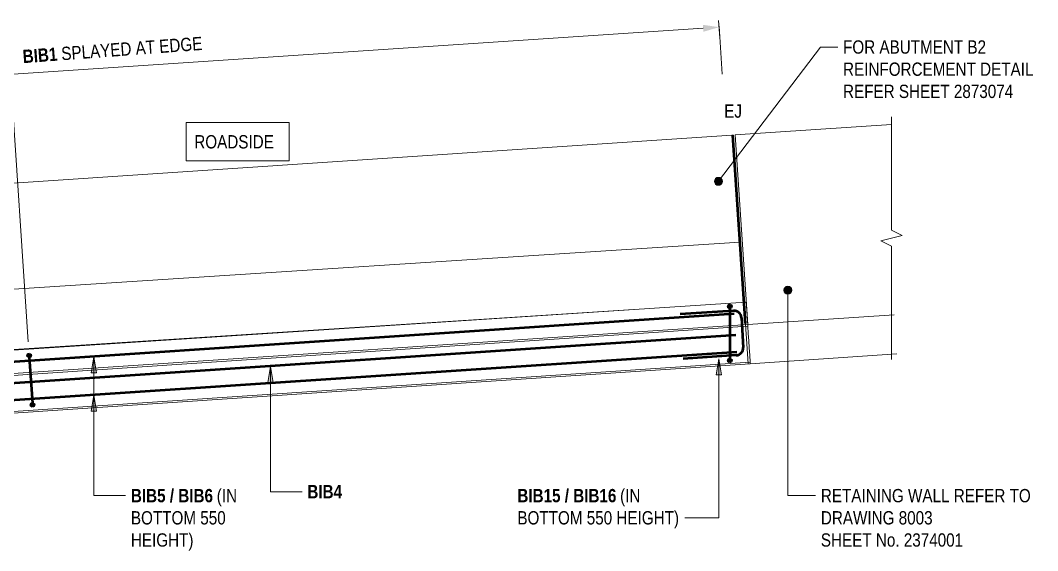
# Model space of a CAD drawing. Header units: metres. Extents: x 0 to 92, y 3 to 548.
# Drawn here: x 62.79 to 72.35, y 542.81 to 547.79 of the extents above; entities that cross this region are included whole.
import ezdxf

# ---------------------------------------------------------------- set-up
doc = ezdxf.new("R2010")
doc.units = ezdxf.units.M
doc.linetypes.add('JacobsDash', pattern=[0.0045, 0.003, -0.0015])
for name, color, linetype, lineweight in [('A-ANNO-NOTE', 7, 'Continuous', 9), ('A-DETL', 7, 'Continuous', 13), ('A-DETL-GENF', 7, 'Continuous', 9), ('A-FLOR', 7, 'Continuous', 50), ('A-FLOR-HDLN', 7, 'JacobsDash', 18), ('G-ANNO-TEXT', 7, 'Continuous', 9), ('S-BEAM', 7, 'Continuous', 50), ('S-BEAM-HDLN', 7, 'JacobsDash', 18)]:
    doc.layers.add(name, color=color, linetype=linetype, lineweight=lineweight)
doc.styles.add('Arial Narrow_2', font='ARIALN.TTF', dxfattribs={"height": 0.125})
doc.styles.add('Arial Narrow_B', font='ARIALNB.TTF', dxfattribs={"height": 0.125})

# ---------------------------------------------------------------- blocks, each defined once
blk = doc.blocks.new('BreakLine - BreakLine-8060355-DRG-2873186 - BARRIER TOP REINFORCEMENT PLAN _SE corner_')
at = {"layer": 'A-DETL-GENF', "color": 252, "lineweight": 13, "true_color": 0x888888}
for p, q in [((0, 0), (1.0154, 0)), ((1.1654, 0), (2.1808, 0))]:
    blk.add_line(p, q, dxfattribs=at)
blk = doc.blocks.new('T2DExtentArrowReinf2 - Extent-8792633-DRG-2873186 - BARRIER TOP REINFORCEMENT PLAN _SE corner_')
at = {"layer": 'A-DETL-GENF'}
for p, q in [((6.6756, 0), (6.6756, 2.5169)), ((9.8572, 0.5414), (9.8572, 0)), ((0, -0.01), (0, 0.4429)), ((0.15, 0), (9.7072, 0))]:
    blk.add_line(p, q, dxfattribs=at)
blk = doc.blocks.new('Repeating Detail - N32-7932625-DRG-2873186 - BARRIER TOP REINFORCEMENT PLAN _SE corner_')
at = {"layer": 'A-DETL-GENF'}
blk.add_hatch(color=256, dxfattribs=at).paths.add_polyline_path([(-0.016, 0), (-0.0155, 0.0041), (-0.0139, 0.008), (-0.0113, 0.0113), (-0.008, 0.0139), (-0.0041, 0.0155), (0, 0.016), (0.0041, 0.0155), (0.008, 0.0139), (0.0113, 0.0113), (0.0139, 0.008), (0.0155, 0.0041), (0.016, 0), (0.0155, -0.0041), (0.0139, -0.008), (0.0113, -0.0113), (0.008, -0.0139), (0.0041, -0.0155), (0, -0.016), (-0.0041, -0.0155), (-0.008, -0.0139), (-0.0113, -0.0113), (-0.0139, -0.008), (-0.0155, -0.0041)])
at = {"layer": 'A-DETL-GENF', "lineweight": 50}
for start, end in [(360, 180), (180, 360)]:
    blk.add_arc((0, 0), 0.016, start, end, dxfattribs=at)

msp = doc.modelspace()

# ---------------------------------------------------------------- hatches: boundary and pattern name
at = {"layer": 'A-ANNO-NOTE', "lineweight": 5}
msp.add_hatch(color=256, dxfattribs=at).paths.add_polyline_path([(69.2068, 547.6839), (69.3543, 547.7263), (69.2025, 547.7488)])
at = {"layer": 'G-ANNO-TEXT'}
h = msp.add_hatch(color=256, dxfattribs=at)
edge = h.paths.add_edge_path()
edge.add_arc((69.347, 546.2782), 0.0375, 0, 360)
h = msp.add_hatch(color=256, dxfattribs=at)
edge = h.paths.add_edge_path()
edge.add_arc((70.0006, 545.2554), 0.0375, 0, 360)
for points in [[(63.4777, 544.6288), (63.4526, 544.4788), (63.5028, 544.4788)], [(69.3528, 544.6103), (69.3277, 544.4603), (69.3779, 544.4603)], [(65.1365, 544.5381), (65.1114, 544.3881), (65.1616, 544.3881)], [(63.4777, 544.2677), (63.4526, 544.1177), (63.5028, 544.1177)]]:
    msp.add_hatch(color=256, dxfattribs=at).paths.add_polyline_path(points)

# ---------------------------------------------------------------- linework, layer by layer
at = {"layer": 'A-ANNO-NOTE'}
for p, q in [((69.35, 547.7907), (69.361, 547.6265)), ((69.2046, 547.7163), (69.1547, 547.713))]:
    msp.add_line(p, q, dxfattribs=at)
at = {"layer": 'A-ANNO-NOTE', "color": 252, "lineweight": 13, "true_color": 0x888888}
for p, q in [((70.9759, 546.8336), (70.9759, 546.8836)), ((71.0759, 545.7682), (70.8759, 545.7182)), ((70.9759, 545.8182), (71.0759, 545.7682)), ((70.9759, 545.6682), (70.8759, 545.7182)), ((70.9759, 544.6528), (70.9759, 544.6028))]:
    msp.add_line(p, q, dxfattribs=at)
at = {"layer": 'A-DETL', "color": 8, "true_color": 0x808080}
for p, q in [((69.5041, 546.7141), (70.9759, 546.8122)), ((69.4827, 546.7127), (69.6259, 544.5648)), ((69.5041, 546.7141), (69.6229, 544.9319)), ((69.6229, 544.9319), (70.999, 545.0237)), ((69.6474, 544.5643), (71.0235, 544.656))]:
    msp.add_line(p, q, dxfattribs=at)
at = {"layer": 'A-DETL', "color": 7, "lineweight": 9, "true_color": 0xffffff}
for p, q in [((69.5929, 544.9411), (69.4748, 546.7122)), ((69.6073, 544.9421), (69.4893, 546.7132))]:
    msp.add_line(p, q, dxfattribs=at)
at = {"layer": 'A-DETL', "color": 9, "true_color": 0xc3c3c3}
msp.add_line((69.5498, 545.706), (59.5747, 545.062), dxfattribs=at)
at = {"layer": 'A-DETL', "lineweight": 50}
for p, q in [((69.456, 545.0877), (69.456, 544.6113)), ((69.4968, 545.0329), (59.6654, 544.3775)), ((69.4899, 545.0625), (68.9871, 545.029)), ((69.5644, 544.9966), (69.5802, 544.717)), ((69.5101, 544.8334), (59.6793, 544.178)), ((69.5207, 544.6737), (59.6905, 544.0184)), ((62.8698, 544.6262), (62.8999, 544.1944)), ((69.5149, 544.6433), (69.015, 544.6099))]:
    msp.add_line(p, q, dxfattribs=at)
for centre, start, end in [((69.4945, 544.9927), 3.22351, 93.81411), ((69.5103, 544.7131), 273.81411, 3.22351)]:
    msp.add_arc(centre, 0.07, start, end, dxfattribs=at)
at = {"layer": 'A-DETL-GENF'}
for p, q in [((69.456, 545.1035), (69.4758, 545.1011)), ((62.8687, 544.642), (62.8886, 544.6395)), ((69.456, 544.5954), (69.4758, 544.5929)), ((62.9011, 544.1785), (62.9209, 544.1761))]:
    msp.add_line(p, q, dxfattribs=at)
at = {"layer": 'A-FLOR', "lineweight": 13}
for p, q in [((68.5519, 545.0745), (59.5505, 544.4933)), ((69.6089, 545.1426), (59.551, 544.4856)), ((69.6228, 544.9338), (59.5654, 544.2612)), ((69.624, 544.9159), (59.5666, 544.243)), ((69.6465, 544.5783), (59.5882, 543.9054)), ((69.6475, 544.5634), (59.5891, 543.8907))]:
    msp.add_line(p, q, dxfattribs=at)
at = {"layer": 'A-FLOR', "lineweight": 13, "flags": 128}
for points in [[(69.6089, 545.1428), (69.6089, 545.1427), (69.6089, 545.1427), (69.6089, 545.1426)], [(69.6089, 545.1426), (69.6104, 545.1194), (69.612, 545.0962), (69.6135, 545.073), (69.6151, 545.0498), (69.6166, 545.0266), (69.6182, 545.0034), (69.6197, 544.9802), (69.6213, 544.957), (69.6228, 544.9338)], [(69.6228, 544.9338), (69.6234, 544.9248), (69.624, 544.9159)], [(69.624, 544.9159), (69.6285, 544.8484), (69.633, 544.7809), (69.6375, 544.7133), (69.642, 544.6458), (69.6465, 544.5783)], [(69.6465, 544.5783), (69.647, 544.5708), (69.6475, 544.5634)]]:
    msp.add_lwpolyline(points, dxfattribs=at)
at = {"layer": 'A-FLOR-HDLN', "lineweight": 13}
msp.add_line((69.6089, 545.1426), (69.6089, 545.1428), dxfattribs=at)
at = {"layer": 'A-FLOR-HDLN', "lineweight": 13, "flags": 128}
msp.add_lwpolyline([(69.6089, 545.1428), (69.6089, 545.1427), (69.6089, 545.1427), (69.6089, 545.1426)], dxfattribs=at)
at = {"layer": 'G-ANNO-TEXT'}
for p, q in [((70.3083, 547.5403), (70.4691, 547.5403)), ((70.0006, 545.2554), (70.0006, 543.3249)), ((63.4777, 544.6288), (63.4526, 544.4788)), ((63.5028, 544.4788), (63.4777, 544.6288)), ((63.4777, 544.6288), (63.4777, 543.3249)), ((69.3528, 544.6103), (69.3277, 544.4603)), ((69.3779, 544.4603), (69.3528, 544.6103)), ((69.3528, 544.6103), (69.3528, 543.1166)), ((65.1365, 544.5381), (65.1114, 544.3881)), ((65.1616, 544.3881), (65.1365, 544.5381)), ((65.1365, 544.5381), (65.1365, 543.3622)), ((63.4526, 544.4788), (63.5028, 544.4788)), ((69.3277, 544.4603), (69.3779, 544.4603)), ((65.1114, 544.3881), (65.1616, 544.3881)), ((63.4777, 544.2677), (63.4526, 544.1177)), ((63.5028, 544.1177), (63.4777, 544.2677)), ((63.4777, 544.2677), (63.4777, 543.3249)), ((63.4526, 544.1177), (63.5028, 544.1177)), ((65.1365, 543.3622), (65.4337, 543.3622)), ((63.4777, 543.3249), (63.7749, 543.3249)), ((63.4777, 543.3249), (63.7749, 543.3249)), ((70.0006, 543.3249), (70.2607, 543.3249)), ((69.1069, 543.1166), (69.0324, 543.1166)), ((69.3528, 543.1166), (69.1069, 543.1166))]:
    msp.add_line(p, q, dxfattribs=at)
at = {"layer": 'G-ANNO-TEXT', "lineweight": 18, "flags": 128}
msp.add_lwpolyline([(64.3459, 546.8308), (65.3133, 546.8308), (65.3133, 546.4723), (64.3459, 546.4723)], close=True, dxfattribs=at)
at = {"layer": 'G-ANNO-TEXT'}
for centre in [(69.347, 546.2782), (70.0006, 545.2554)]:
    msp.add_circle(centre, 0.0375, dxfattribs=at)
at = {"layer": 'S-BEAM', "color": 9, "lineweight": 13, "true_color": 0xc0c0c0}
for p, q in [((69.4748, 546.7122), (59.5747, 546.0522)), ((69.4893, 546.7132), (69.4748, 546.7122))]:
    msp.add_line(p, q, dxfattribs=at)
at = {"layer": 'S-BEAM-HDLN', "color": 9, "lineweight": 13, "true_color": 0xc0c0c0}
msp.add_line((69.6013, 544.9417), (69.6013, 544.9417), dxfattribs=at)

# ---------------------------------------------------------------- block references
at = {"layer": 'A-DETL-GENF', "rotation": 183.814109833316}
msp.add_blockref('T2DExtentArrowReinf2 - Extent-8792633-DRG-2873186 - BARRIER TOP REINFORCEMENT PLAN _SE corner_', (69.3543, 547.7263), dxfattribs=at)
at = {"layer": 'A-DETL-GENF', "color": 252, "true_color": 0x888888, "rotation": 270.0000000003711}
msp.add_blockref('BreakLine - BreakLine-8060355-DRG-2873186 - BARRIER TOP REINFORCEMENT PLAN _SE corner_', (70.9759, 546.8336), dxfattribs=at)
at = {"layer": 'A-DETL-GENF', "extrusion": (0, 0, -1), "rotation": 97.13788807346724}
for p in [(-69.456, 545.1035), (-62.8687, 544.642), (-69.456, 544.5954), (-62.9011, 544.1785)]:
    msp.add_blockref('Repeating Detail - N32-7932625-DRG-2873186 - BARRIER TOP REINFORCEMENT PLAN _SE corner_', p, dxfattribs=at)

# ---------------------------------------------------------------- texts
at = {"layer": 'G-ANNO-TEXT', "char_height": 0.125, "attachment_point": 1, "bg_fill": 3, "box_fill_scale": 1, "bg_fill_color": 256, "bg_fill_transparency": 0}
for s, insert, style in [('FOR ABUTMENT B2 ', (70.5191, 547.6028), 'Arial Narrow_2'), ('REINFORCEMENT DETAIL ', (70.5191, 547.3945), 'Arial Narrow_2'), ('REFER SHEET 2873074', (70.5191, 547.1861), 'Arial Narrow_2'), ('BIB5 / BIB6 ', (63.8249, 543.3874), 'Arial Narrow_B'), ('BIB4', (65.4837, 543.4247), 'Arial Narrow_B'), ('BIB15 / BIB16 ', (67.4577, 543.3874), 'Arial Narrow_B'), ('RETAINING WALL REFER TO ', (70.3107, 543.3874), 'Arial Narrow_2'), ('DRAWING 8003', (70.3107, 543.1791), 'Arial Narrow_2'), ('HEIGHT)', (63.8249, 542.9707), 'Arial Narrow_2'), ('SHEET No. 2374001', (70.3107, 542.9707), 'Arial Narrow_2')]:
    msp.add_mtext(s, dxfattribs=dict(at, insert=insert, style=style))

# ---------------------------------------------------------------- next in the draw order: texts
at = {"layer": 'G-ANNO-TEXT', "insert": (62.8033, 547.5128), "char_height": 0.125, "attachment_point": 1, "rotation": 4.2305, "style": 'Arial Narrow_B', "bg_fill": 3, "box_fill_scale": 1, "bg_fill_color": 256, "bg_fill_transparency": 0}
msp.add_mtext('BIB1', dxfattribs=at)
at = {"layer": 'G-ANNO-TEXT', "char_height": 0.125, "attachment_point": 1, "style": 'Arial Narrow_2', "bg_fill": 3, "box_fill_scale": 1, "bg_fill_color": 256, "bg_fill_transparency": 0}
for s, insert in [('EJ', (69.4022, 547.0008)), ('(IN ', (64.6319, 543.3874)), ('(IN ', (68.4234, 543.3874))]:
    msp.add_mtext(s, dxfattribs=dict(at, insert=insert))
at = {"layer": 'G-ANNO-TEXT', "lineweight": 18, "insert": (64.4209, 546.7121), "char_height": 0.125, "attachment_point": 1, "style": 'Arial Narrow_2', "bg_fill": 3, "box_fill_scale": 1, "bg_fill_color": 256, "bg_fill_transparency": 0}
msp.add_mtext('ROADSIDE', dxfattribs=at)

# ---------------------------------------------------------------- next in the draw order: linework, layer by layer
at = {"layer": 'G-ANNO-TEXT'}
msp.add_line((69.347, 546.2782), (70.3083, 547.5403), dxfattribs=at)

# ---------------------------------------------------------------- next in the draw order: texts
at = {"layer": 'G-ANNO-TEXT', "insert": (63.1265, 547.5367), "char_height": 0.125, "attachment_point": 1, "rotation": 4.2305, "style": 'Arial Narrow_2', "bg_fill": 3, "box_fill_scale": 1, "bg_fill_color": 256, "bg_fill_transparency": 0}
msp.add_mtext(' SPLAYED AT EDGE', dxfattribs=at)
at = {"layer": 'G-ANNO-TEXT', "char_height": 0.125, "attachment_point": 1, "style": 'Arial Narrow_2', "bg_fill": 3, "box_fill_scale": 1, "bg_fill_color": 256, "bg_fill_transparency": 0}
for s, insert in [('BOTTOM 550 ', (63.8249, 543.1791)), ('BOTTOM 550 HEIGHT)', (67.4577, 543.1791))]:
    msp.add_mtext(s, dxfattribs=dict(at, insert=insert))

doc.saveas('drawing.dxf')
